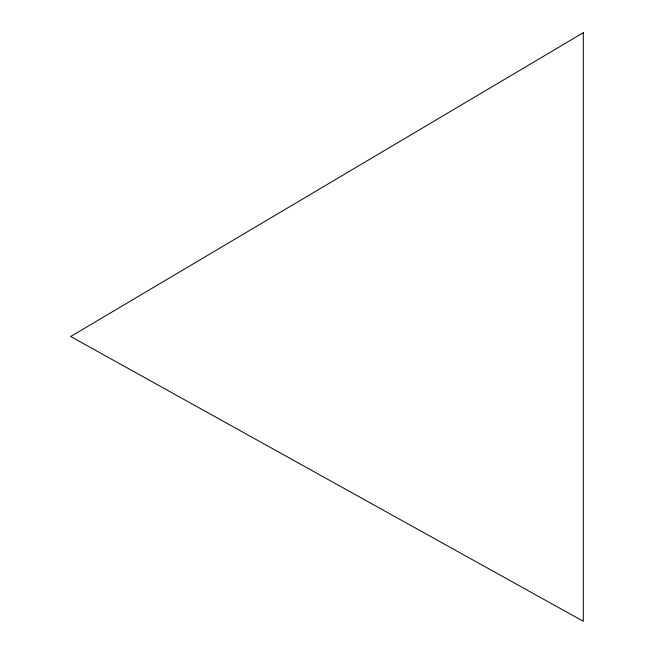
<?xml version="1.0" encoding="UTF-8"?>
<svg xmlns="http://www.w3.org/2000/svg" width="654" height="654" viewBox="0 0 654 654"><rect width="100%" height="100%" fill="white"/><g stroke="black" fill="none" stroke-linecap="round" stroke-linejoin="round"><path stroke-width="0.98" d="M583.319 32.7L70.681 336.499L583.319 621.3L583.319 32.7"/></g></svg>
